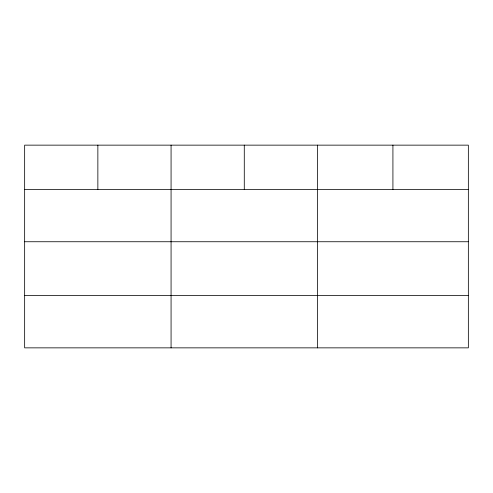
<?xml version="1.0" encoding="UTF-8"?>
<svg xmlns="http://www.w3.org/2000/svg" width="493" height="493" viewBox="0 0 493 493"><rect width="100%" height="100%" fill="white"/><g stroke="black" fill="none" stroke-linecap="round" stroke-linejoin="round"><path stroke-width="0.74" d="M468.35 241.743L468.35 145.145L24.65 145.145L24.65 347.855L468.35 347.855L468.35 241.743L24.65 241.743M24.65 189.478L468.35 189.478M24.65 295.59L468.35 295.59M392.921 145.145L392.921 189.478M317.492 145.145L317.492 347.855M244.281 145.145L244.281 189.478M171.071 145.145L171.071 347.855M97.861 145.145L97.861 189.478"/></g></svg>
